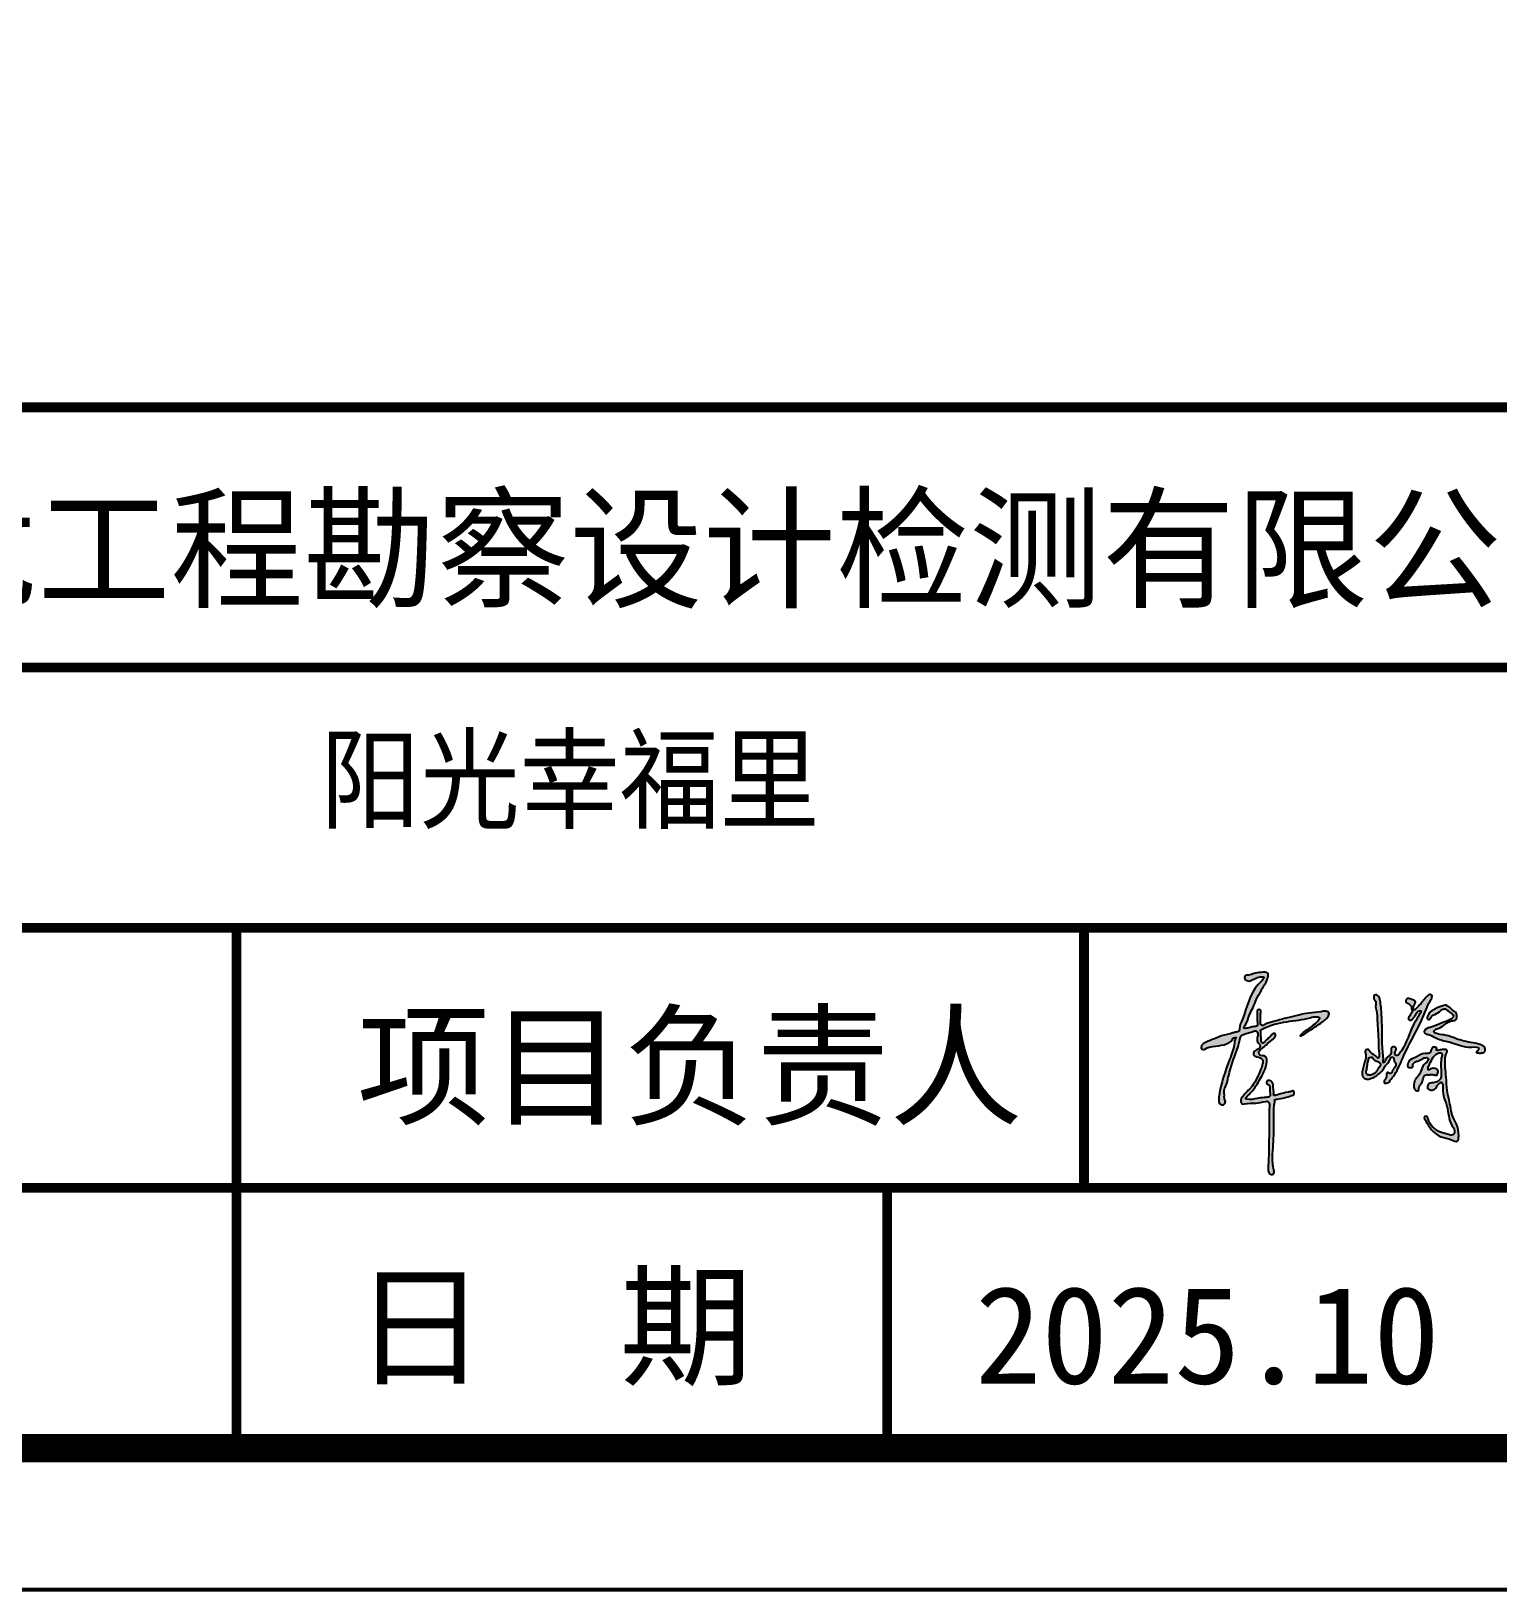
# Model space of a CAD drawing. Header units: millimetres. Extents: x -255 to 9196, y 129 to 426.
# Drawn here: x 7371.3 to 7423.1, y 129.3 to 184.4 of the extents above; entities that cross this region are included whole.
import ezdxf
from ezdxf.enums import TextEntityAlignment as Align

# ---------------------------------------------------------------- set-up
doc = ezdxf.new("R2010")
doc.units = ezdxf.units.MM
doc.layers.add('不打印', color=7, linetype='Continuous', plot=False)
doc.layers.add('地质-图框', color=7, linetype='Continuous')
doc.styles.add('LZ_PMT_LINE', font='SIMSUN_0.TTF', dxfattribs={"height": 2})
doc.styles.get("Standard").update_dxf_attribs({"font": 'simfang_0.ttf', "height": 2.5})

msp = doc.modelspace()

# ---------------------------------------------------------------- hatches: boundary and pattern name
at = {"linetype": 'Continuous'}
h = msp.add_hatch(color=0, dxfattribs=at)
edge = h.paths.add_edge_path()
edge.add_spline(control_points=[(7414.823, 150.995), (7414.823, 150.995), (7414.6, 150.973), (7414.469, 150.896), (7414.311, 150.821), (7414.193, 150.879), (7414.158, 150.962), (7414.196, 151.058), (7414.343, 151.044), (7414.514, 151.121), (7414.723, 151.147), (7415.03, 151.178), (7414.996, 150.956), (7414.941, 150.81), (7414.839, 150.66), (7414.751, 150.496), (7414.639, 150.326), (7414.543, 150.106), (7414.451, 149.845), (7414.314, 149.639), (7414.272, 149.426), (7414.214, 149.316), (7414.113, 149.165), (7414.279, 149.174), (7414.381, 149.218), (7414.506, 149.231), (7414.66, 149.25), (7414.587, 149.495), (7414.635, 149.639), (7414.591, 149.84), (7414.773, 149.837), (7414.713, 149.638), (7414.741, 149.489), (7414.719, 149.343), (7414.783, 149.247), (7414.984, 149.373), (7415.26, 149.42), (7415.666, 149.549), (7416.07, 149.629), (7416.458, 149.734), (7416.788, 149.731), (7417.015, 149.799), (7417.186, 149.725), (7417.086, 149.516), (7416.853, 149.353), (7416.558, 149.143), (7416.299, 148.979), (7416.184, 148.921), (7416.108, 148.894), (7416.213, 149.002), (7416.296, 149.07), (7416.495, 149.204), (7416.663, 149.34), (7416.785, 149.442), (7416.832, 149.554), (7416.667, 149.603), (7416.022, 149.383), (7415.389, 149.47), (7414.719, 149.105), (7414.747, 149.066), (7414.725, 148.954), (7414.767, 148.832), (7414.746, 148.679), (7414.835, 148.634), (7414.905, 148.75), (7415.02, 148.826), (7415.11, 148.924), (7415.183, 149), (7415.269, 148.983), (7415.253, 148.82), (7415.067, 148.729), (7414.907, 148.543), (7414.764, 148.446), (7414.667, 148.363), (7414.674, 148.292), (7414.703, 148.173), (7414.934, 148.24), (7414.976, 147.919), (7414.837, 147.584), (7414.616, 147.187), (7414.385, 146.875), (7414.241, 146.767), (7414.197, 146.68), (7414.378, 146.63), (7414.564, 146.704), (7414.829, 146.718), (7414.97, 146.737), (7415.088, 146.762), (7415.062, 146.913), (7415.059, 147.024), (7415.065, 147.176), (7414.931, 147.192), (7414.957, 147.375), (7415.202, 147.281), (7415.155, 147.061), (7415.216, 146.927), (7415.179, 146.774), (7415.468, 146.867), (7415.629, 146.901), (7415.815, 146.937), (7415.888, 146.98), (7415.914, 146.94), (7415.923, 146.899), (7415.922, 146.857), (7415.905, 146.814), (7415.863, 146.812), (7415.677, 146.738), (7415.487, 146.686), (7415.283, 146.672), (7415.261, 146.653), (7415.222, 146.652), (7415.239, 146.615), (7415.182, 146.284), (7415.227, 145.639), (7415.158, 144.866), (7415.149, 144.348), (7415.226, 144.122), (7415.182, 143.99), (7414.992, 144.039), (7415.029, 144.871), (7415.039, 145.575), (7415.035, 146.307), (7415.06, 146.486), (7415.021, 146.536), (7414.997, 146.604), (7414.807, 146.571), (7414.553, 146.501), (7414.286, 146.543), (7414.072, 146.485), (7414.046, 146.554), (7414.027, 146.61), (7414.059, 146.705), (7414.175, 146.874), (7414.444, 147.094), (7414.615, 147.428), (7414.743, 147.711), (7414.805, 147.889), (7414.822, 148.098), (7414.643, 148.16), (7414.472, 148.196), (7414.487, 148.365), (7414.61, 148.417), (7414.713, 148.483), (7414.728, 148.604), (7414.613, 148.666), (7414.604, 148.844), (7414.66, 148.995), (7414.566, 149.101), (7414.389, 149.014), (7414.225, 148.999), (7414.025, 148.909), (7413.978, 148.623), (7413.831, 148.218), (7413.628, 147.674), (7413.559, 147.228), (7413.423, 146.964), (7413.463, 146.815), (7413.437, 146.697), (7413.509, 146.603), (7413.474, 146.518), (7413.427, 146.466), (7413.359, 146.476), (7413.274, 146.492), (7413.246, 146.638), (7413.313, 147.159), (7413.537, 147.839), (7413.812, 148.51), (7413.81, 148.761), (7413.895, 148.861), (7413.77, 148.848), (7413.656, 148.574), (7413.177, 148.572), (7412.844, 148.494), (7412.711, 148.405), (7412.628, 148.461), (7412.641, 148.579), (7412.789, 148.694), (7413.04, 148.771), (7413.364, 148.928), (7413.665, 148.967), (7413.852, 149.047), (7413.98, 149.037), (7413.988, 149.263), (7414.228, 149.768), (7414.352, 150.455), (7414.748, 150.815), (7414.8, 150.892), (7414.834, 150.931), (7414.845, 150.959), (7414.86, 150.99), (7414.823, 150.995), (7414.823, 150.995)], knot_values=[0, 0, 0, 0, 0.197659, 0.38152, 0.566109, 0.652135, 0.748753, 0.807036, 0.92578, 1.122031, 1.368988, 1.626652, 1.76802, 1.918621, 2.118344, 2.300641, 2.476901, 2.727997, 3.020459, 3.30281, 3.467088, 3.639635, 3.748419, 3.829445, 4.003086, 4.123696, 4.214806, 4.40081, 4.667341, 4.776567, 4.878347, 5.011798, 5.239779, 5.391232, 5.421408, 5.561877, 5.912571, 6.38166, 6.788598, 7.158235, 7.581854, 7.75821, 7.879208, 8.024703, 8.302733, 8.776744, 9.113748, 9.171835, 9.21185, 9.282009, 9.431192, 9.655122, 9.945004, 10.084012, 10.156313, 10.23478, 10.492922, 12.265977, 12.308224, 12.341497, 12.381398, 12.643767, 12.73859, 12.784271, 12.894334, 13.057034, 13.22312, 13.293963, 13.355493, 13.427134, 13.691979, 13.931156, 14.154695, 14.230531, 14.280349, 14.357953, 14.559753, 14.73671, 15.127693, 15.701362, 16.09181, 16.245167, 16.284172, 16.325965, 16.693564, 16.937976, 17.092889, 17.140175, 17.268068, 17.432612, 17.543247, 17.640717, 17.742204, 17.919021, 18.124187, 18.330875, 18.38331, 18.514374, 18.915136, 19.05586, 19.094889, 19.129342, 19.171939, 19.2281, 19.253164, 19.30045, 19.335915, 19.866366, 19.900833, 19.91431, 19.956102, 19.971506, 20.016335, 20.975658, 21.868584, 22.374573, 22.482502, 22.597173, 22.697846, 22.941553, 24.708467, 25.088101, 25.161193, 25.220954, 25.277606, 25.350797, 25.711986, 26.113546, 26.20435, 26.256258, 26.30822, 26.383415, 26.54161, 26.923438, 27.405824, 27.649529, 27.849929, 27.988286, 28.210288, 28.334066, 28.448614, 28.601664, 28.712075, 28.802319, 28.905249, 29.053216, 29.28859, 29.3441, 29.421244, 29.800842, 29.895833, 30.034219, 30.598059, 31.241971, 31.744499, 31.964954, 32.082734, 32.192402, 32.311997, 32.392136, 32.448377, 32.505145, 32.585331, 32.68582, 32.890345, 34.212601, 34.822842, 34.959792, 35.019354, 35.099489, 35.175216, 35.910229, 36.17828, 36.27437, 36.332015, 36.438545, 36.566652, 36.87459, 37.22398, 37.642874, 37.759289, 37.851306, 37.959659, 38.310672, 39.66111, 39.8191, 39.895663, 39.943134, 39.968266, 39.993907, 40.020381, 40.020381, 40.020381, 40.020381], degree=3, periodic=0)
h = msp.add_hatch(color=0, dxfattribs=at)
edge = h.paths.add_edge_path()
edge.add_spline(control_points=[(7418.751, 150.193), (7418.751, 150.193), (7418.702, 150.372), (7418.868, 150.359), (7418.955, 150.231), (7418.987, 149.928), (7419.036, 149.383), (7419.02, 148.815), (7419.047, 148.289), (7419.08, 148.128), (7419.062, 147.943), (7419.131, 147.991), (7419.153, 148.096), (7419.247, 148.18), (7419.328, 148.254), (7419.355, 148.334), (7419.34, 148.414), (7419.358, 148.526), (7419.461, 148.518), (7419.535, 148.471), (7419.517, 148.38), (7419.465, 148.311), (7419.488, 148.218), (7419.571, 148.197), (7419.641, 148.277), (7419.879, 148.604), (7420.043, 149.209), (7420.285, 149.544), (7420.424, 149.815), (7420.242, 149.774), (7420.222, 149.635), (7420.13, 149.532), (7420.061, 149.442), (7419.912, 149.478), (7420.012, 149.615), (7420.048, 149.701), (7420.083, 149.76), (7420.092, 149.809), (7420.054, 149.852), (7420.069, 149.922), (7420.026, 149.991), (7419.965, 150.055), (7419.84, 150.088), (7419.875, 150.182), (7419.908, 150.227), (7419.942, 150.221), (7419.987, 150.225), (7420.048, 150.206), (7420.12, 150.177), (7420.217, 150.146), (7420.19, 150.045), (7420.135, 149.98), (7420.129, 149.901), (7420.126, 149.777), (7420.276, 149.922), (7420.41, 150.057), (7420.557, 150.262), (7420.702, 150.382), (7420.792, 150.354), (7420.794, 150.239), (7420.678, 150.093), (7420.406, 149.327), (7419.896, 148.517), (7419.565, 147.667), (7419.389, 147.432), (7419.312, 147.349), (7419.282, 147.25), (7419.193, 147.248), (7419.088, 147.215), (7419.097, 147.338), (7419.173, 147.406), (7419.182, 147.504), (7419.19, 147.639), (7419.257, 147.598), (7419.29, 147.576), (7419.36, 147.573), (7419.389, 147.706), (7419.483, 147.779), (7419.534, 147.925), (7419.432, 148.006), (7419.454, 148.124), (7419.327, 148.181), (7419.292, 147.984), (7419.149, 147.882), (7419.049, 147.69), (7418.908, 147.554), (7418.746, 147.446), (7418.592, 147.373), (7418.442, 147.374), (7418.315, 147.465), (7418.326, 147.718), (7418.406, 147.96), (7418.473, 148.209), (7418.407, 148.364), (7418.493, 148.44), (7418.57, 148.404), (7418.621, 148.305), (7418.748, 148.238), (7418.822, 148.166), (7418.886, 148.102), (7418.939, 148.191), (7418.895, 148.368), (7418.906, 148.812), (7418.858, 149.308), (7418.846, 149.746), (7418.775, 149.977), (7418.837, 150.107), (7418.751, 150.193), (7418.751, 150.193)], knot_values=[0, 0, 0, 0, 0.151641, 0.238659, 0.376664, 0.590515, 1.141021, 2.014882, 2.347755, 2.615323, 2.676021, 2.710593, 2.804102, 3.007035, 3.061602, 3.13322, 3.245143, 3.315186, 3.427304, 3.477072, 3.564265, 3.655727, 3.739894, 3.799056, 3.87173, 4.029935, 5.057343, 5.495043, 5.597064, 5.685824, 5.870477, 5.988218, 6.103187, 6.183129, 6.327156, 6.441553, 6.499549, 6.531273, 6.581438, 6.655339, 6.72585, 6.812621, 6.931223, 7.021295, 7.055988, 7.084035, 7.115588, 7.194681, 7.265663, 7.364865, 7.435714, 7.528285, 7.616981, 7.694766, 7.78323, 8.036039, 8.413504, 8.498284, 8.569266, 8.640116, 8.796808, 9.11983, 11.055099, 11.664171, 11.835983, 11.928577, 12.010113, 12.106825, 12.184086, 12.258206, 12.373062, 12.483201, 12.58762, 12.624928, 12.680159, 12.714126, 12.812598, 13.001774, 13.096833, 13.217036, 13.332331, 13.402875, 13.528845, 13.768977, 13.951307, 14.158673, 14.352187, 14.53796, 14.658549, 14.786357, 14.957076, 15.350749, 15.580771, 15.713776, 15.795278, 15.84804, 15.944469, 16.12046, 16.24941, 16.284195, 16.350242, 16.460828, 16.859637, 17.639134, 17.969349, 18.182657, 18.322554, 18.394148, 18.394148, 18.394148, 18.394148], degree=3, periodic=0)
edge = h.paths.add_edge_path()
edge.add_spline(control_points=[(7418.532, 148.081), (7418.532, 148.081), (7418.586, 148.155), (7418.676, 148.148), (7418.737, 148.059), (7418.837, 147.987), (7418.961, 147.967), (7418.987, 147.876), (7418.929, 147.808), (7418.869, 147.697), (7418.753, 147.562), (7418.598, 147.52), (7418.422, 147.562), (7418.48, 147.732), (7418.491, 147.878), (7418.509, 147.971), (7418.532, 148.081), (7418.532, 148.081)], knot_values=[0, 0, 0, 0, 0.075273, 0.154812, 0.252221, 0.377888, 0.530519, 0.569008, 0.63793, 0.773479, 0.964927, 1.137476, 1.253643, 1.402924, 1.561683, 1.692143, 1.765906, 1.765906, 1.765906, 1.765906], degree=3, periodic=0)
h = msp.add_hatch(color=0, dxfattribs=at)
edge = h.paths.add_edge_path()
edge.add_spline(control_points=[(7420.674, 149.48), (7420.674, 149.48), (7420.6, 149.512), (7420.626, 149.586), (7420.658, 149.648), (7420.695, 149.742), (7420.803, 149.791), (7420.902, 149.872), (7421.036, 149.928), (7421.159, 149.962), (7421.292, 150.011), (7421.342, 149.933), (7421.426, 149.91), (7421.51, 149.805), (7421.655, 149.739), (7421.676, 149.593), (7421.649, 149.445), (7421.328, 149.451), (7421.165, 149.184), (7420.916, 149.149), (7420.786, 148.987), (7421.359, 148.943), (7421.698, 148.757), (7422.193, 148.666), (7422.521, 148.606), (7422.652, 148.506), (7422.681, 148.396), (7422.63, 148.307), (7422.513, 148.298), (7422.438, 148.296), (7422.335, 148.321), (7422.38, 148.382), (7422.428, 148.399), (7422.465, 148.533), (7421.922, 148.466), (7421.604, 148.666), (7421.103, 148.744), (7420.836, 148.874), (7420.672, 148.96), (7420.53, 148.971), (7420.508, 149.062), (7420.574, 149.184), (7420.841, 149.217), (7421.119, 149.369), (7421.366, 149.44), (7421.578, 149.568), (7421.491, 149.718), (7421.375, 149.759), (7421.281, 149.865), (7421.145, 149.857), (7421.035, 149.715), (7420.854, 149.663), (7420.727, 149.565), (7420.715, 149.475), (7420.674, 149.48), (7420.674, 149.48)], knot_values=[0, 0, 0, 0, 0.068569, 0.120283, 0.209334, 0.288456, 0.410161, 0.543077, 0.67672, 0.831793, 0.968421, 0.997207, 1.096469, 1.208819, 1.397135, 1.525038, 1.6288, 1.79443, 2.318001, 2.461788, 2.508986, 2.880792, 3.402072, 4.029968, 4.268004, 4.406366, 4.496694, 4.587713, 4.670899, 4.818574, 4.863121, 4.909296, 4.982462, 5.020931, 5.274915, 5.995984, 6.445824, 6.716471, 6.880111, 7.020502, 7.069661, 7.134015, 7.408033, 7.793483, 8.071446, 8.264313, 8.338473, 8.530902, 8.628222, 8.742587, 8.884205, 9.139889, 9.29114, 9.346422, 9.364859, 9.364859, 9.364859, 9.364859], degree=3, periodic=0)
h = msp.add_hatch(color=0, dxfattribs=at)
edge = h.paths.add_edge_path()
edge.add_spline(control_points=[(7420.127, 147.913), (7420.127, 147.913), (7420.101, 147.856), (7420.12, 147.802), (7420.033, 147.775), (7419.914, 147.787), (7419.935, 147.912), (7419.977, 148.061), (7420.25, 148.145), (7420.456, 148.32), (7420.706, 148.273), (7420.758, 148.383), (7420.772, 148.447), (7420.808, 148.518), (7420.871, 148.504), (7420.918, 148.5), (7420.98, 148.472), (7420.894, 148.374), (7421.111, 148.413), (7421.191, 148.425), (7421.297, 148.433), (7421.34, 148.35), (7421.279, 148.259), (7421.218, 147.954), (7421.302, 147.519), (7421.3, 146.943), (7421.441, 146.498), (7421.476, 146.079), (7421.699, 145.763), (7421.743, 145.485), (7421.719, 145.113), (7421.404, 145.282), (7421.119, 145.301), (7420.761, 145.554), (7420.651, 145.78), (7420.463, 146.055), (7420.629, 146.077), (7420.682, 145.778), (7420.961, 145.514), (7421.302, 145.442), (7421.517, 145.377), (7421.636, 145.542), (7421.362, 145.874), (7421.38, 146.317), (7421.172, 146.794), (7421.175, 147.041), (7421.157, 147.312), (7420.985, 147.188), (7420.943, 147.058), (7420.795, 146.969), (7420.583, 147.019), (7420.673, 147.261), (7420.875, 147.232), (7421.007, 147.312), (7421.097, 147.383), (7421.12, 147.527), (7421.106, 147.736), (7421.098, 147.983), (7421.125, 148.153), (7421.17, 148.293), (7421.021, 148.321), (7420.923, 148.247), (7420.798, 148.133), (7420.734, 147.948), (7420.657, 147.831), (7420.638, 147.67), (7420.805, 147.792), (7420.99, 147.757), (7421.008, 147.611), (7420.964, 147.486), (7420.826, 147.553), (7420.701, 147.523), (7420.546, 147.551), (7420.465, 147.415), (7420.467, 147.248), (7420.319, 147.144), (7420.324, 146.912), (7420.134, 147.019), (7420.149, 147.187), (7420.175, 147.368), (7420.416, 147.572), (7420.403, 147.862), (7420.71, 148.055), (7420.604, 148.157), (7420.449, 148.106), (7420.33, 148.016), (7420.199, 148.012), (7420.127, 147.913), (7420.127, 147.913)], knot_values=[0, 0, 0, 0, 0.055468, 0.108636, 0.15794, 0.287628, 0.37734, 0.476649, 0.75171, 1.123031, 1.300816, 1.366581, 1.456854, 1.512333, 1.573547, 1.619172, 1.668973, 1.725776, 1.864766, 2.013087, 2.08294, 2.139601, 2.250537, 2.381097, 3.075455, 3.543653, 4.104514, 4.464494, 4.787032, 5.203317, 5.40603, 5.616843, 5.99304, 6.370507, 6.777418, 6.94852, 7.030929, 7.122552, 7.732463, 8.067039, 8.223055, 8.316505, 8.586054, 9.28966, 9.67584, 10.05418, 10.155537, 10.294914, 10.465459, 10.604836, 10.778578, 10.941849, 11.144698, 11.309695, 11.402433, 11.470004, 11.732206, 12.043571, 12.185022, 12.283689, 12.403076, 12.505804, 12.656503, 12.905748, 13.048865, 13.138997, 13.234967, 13.485832, 13.543772, 13.672045, 13.771801, 13.919401, 14.076061, 14.176105, 14.345032, 14.547447, 14.695176, 14.823507, 14.981121, 15.175895, 15.356401, 15.862654, 16.044634, 16.091003, 16.247663, 16.464121, 16.52785, 16.655078, 16.655078, 16.655078, 16.655078], degree=3, periodic=0)

# ---------------------------------------------------------------- linework, layer by layer
at = {"const_width": 0.345}
for points in [[(7286.631, 171.112), (7470.49, 171.112), (7470.49, 134.34), (7286.631, 134.34), (7286.631, 171.112)], [(7286.631, 171.112), (7470.49, 171.112), (7470.49, 134.34), (7286.631, 134.34), (7286.631, 171.112)], [(7286.631, 161.919), (7470.49, 161.919)], [(7286.631, 152.726), (7470.49, 152.726)], [(7378.56, 152.726), (7378.56, 134.34)], [(7408.497, 152.726), (7408.497, 143.533)], [(7286.631, 143.533), (7470.49, 143.533)], [(7309.613, 143.533), (7470.49, 143.533)], [(7401.543, 143.533), (7401.543, 134.34)]]:
    msp.add_lwpolyline(points, dxfattribs=at)
at = {"color": 0}
for points, start_tangent, end_tangent in [([(7414.823, 150.995), (7414.628, 150.964), (7414.458, 150.893), (7414.28, 150.845), (7414.204, 150.885), (7414.17, 150.975), (7414.192, 151.029), (7414.308, 151.055), (7414.498, 151.105), (7414.741, 151.148), (7414.996, 151.108), (7414.993, 150.967), (7414.941, 150.826), (7414.839, 150.654), (7414.748, 150.496), (7414.657, 150.345), (7414.551, 150.117), (7414.439, 149.847), (7414.313, 149.595), (7414.267, 149.437), (7414.19, 149.283), (7414.151, 149.181), (7414.232, 149.174), (7414.401, 149.216), (7414.52, 149.233), (7414.608, 149.258), (7414.615, 149.444), (7414.615, 149.71), (7414.625, 149.819), (7414.727, 149.819), (7414.734, 149.686), (7414.73, 149.458), (7414.745, 149.307), (7414.762, 149.283), (7414.899, 149.314), (7415.232, 149.423), (7415.685, 149.546), (7416.082, 149.637), (7416.443, 149.714), (7416.864, 149.759), (7417.04, 149.777), (7417.145, 149.717), (7417.106, 149.577), (7416.903, 149.388), (7416.513, 149.118), (7416.226, 148.942), (7416.173, 148.918), (7416.134, 148.907), (7416.176, 148.963), (7416.289, 149.062), (7416.471, 149.191), (7416.699, 149.37), (7416.794, 149.472), (7416.812, 149.542), (7416.741, 149.577), (7416.485, 149.546), (7414.762, 149.128), (7414.73, 149.1), (7414.741, 149.069), (7414.741, 149.029), (7414.754, 148.767), (7414.769, 148.673), (7414.81, 148.653), (7414.895, 148.722), (7415.016, 148.831), (7415.134, 148.949), (7415.192, 148.99), (7415.251, 148.974), (7415.256, 148.903), (7415.073, 148.712), (7414.898, 148.549), (7414.723, 148.41), (7414.674, 148.351), (7414.674, 148.302), (7414.701, 148.229), (7414.898, 148.183), (7414.954, 148.015), (7414.853, 147.638), (7414.571, 147.138), (7414.325, 146.835), (7414.22, 146.723), (7414.209, 146.686), (7414.246, 146.667), (7414.612, 146.697), (7414.855, 146.723), (7415.009, 146.745), (7415.054, 146.76), (7415.069, 146.887), (7415.061, 147.052), (7415.039, 147.16), (7414.956, 147.212), (7414.968, 147.313), (7415.14, 147.272), (7415.177, 147.07), (7415.199, 146.865), (7415.196, 146.813), (7415.326, 146.82), (7415.715, 146.917), (7415.85, 146.958), (7415.887, 146.97), (7415.91, 146.943), (7415.921, 146.902), (7415.917, 146.846), (7415.906, 146.824), (7415.861, 146.809), (7415.827, 146.798), (7415.312, 146.674), (7415.278, 146.667), (7415.267, 146.66), (7415.229, 146.641), (7415.233, 146.626), (7415.233, 146.581), (7415.202, 145.622), (7415.16, 144.73), (7415.193, 144.225), (7415.213, 144.119), (7415.163, 144.016), (7415.064, 144.032), (7415.002, 144.268), (7415.036, 146.035), (7415.05, 146.414), (7415.05, 146.487), (7415.023, 146.54), (7414.992, 146.588), (7414.919, 146.591), (7414.564, 146.528), (7414.163, 146.507), (7414.072, 146.507), (7414.047, 146.553), (7414.034, 146.603), (7414.052, 146.676), (7414.136, 146.81), (7414.399, 147.087), (7414.647, 147.501), (7414.745, 147.724), (7414.803, 147.916), (7414.798, 148.054), (7414.606, 148.166), (7414.495, 148.219), (7414.5, 148.334), (7414.621, 148.427), (7414.704, 148.5), (7414.711, 148.59), (7414.642, 148.666), (7414.614, 148.811), (7414.61, 149.047), (7414.569, 149.084), (7414.494, 149.067), (7414.131, 148.955), (7414.049, 148.907), (7414.001, 148.777), (7413.837, 148.238), (7413.636, 147.626), (7413.506, 147.14), (7413.443, 146.929), (7413.454, 146.812), (7413.454, 146.702), (7413.492, 146.589), (7413.465, 146.513), (7413.424, 146.475), (7413.367, 146.475), (7413.291, 146.502), (7413.257, 146.596), (7413.269, 146.801), (7413.637, 148.071), (7413.808, 148.657), (7413.84, 148.79), (7413.866, 148.843), (7413.786, 148.838), (7413.738, 148.779), (7413.045, 148.534), (7412.789, 148.454), (7412.699, 148.422), (7412.651, 148.454), (7412.651, 148.561), (7412.742, 148.651), (7413.024, 148.774), (7413.349, 148.902), (7413.754, 149.008), (7413.866, 149.04), (7413.957, 149.056), (7413.987, 149.16), (7414.091, 149.495), (7414.653, 150.723), (7414.761, 150.838), (7414.807, 150.899), (7414.835, 150.938), (7414.846, 150.961), (7414.848, 150.986), (7414.823, 150.995)], (-0.000998, 0.00006), (-0.000999, 0.00006)), ([(7418.751, 150.193), (7418.751, 150.345), (7418.837, 150.352), (7418.931, 150.251), (7418.975, 150.041), (7419.018, 149.493), (7419.033, 148.619), (7419.054, 148.287), (7419.069, 148.02), (7419.077, 147.959), (7419.107, 147.977), (7419.151, 148.059), (7419.283, 148.213), (7419.321, 148.253), (7419.346, 148.32), (7419.346, 148.432), (7419.365, 148.499), (7419.477, 148.504), (7419.517, 148.474), (7419.512, 148.387), (7419.477, 148.303), (7419.505, 148.223), (7419.562, 148.208), (7419.619, 148.253), (7419.713, 148.381), (7420.141, 149.314), (7420.361, 149.693), (7420.389, 149.791), (7420.301, 149.777), (7420.199, 149.623), (7420.129, 149.528), (7420.038, 149.458), (7419.961, 149.479), (7420.007, 149.616), (7420.059, 149.718), (7420.084, 149.77), (7420.087, 149.802), (7420.066, 149.847), (7420.059, 149.921), (7420.028, 149.984), (7419.964, 150.043), (7419.866, 150.11), (7419.887, 150.198), (7419.912, 150.222), (7419.94, 150.222), (7419.971, 150.222), (7420.049, 150.205), (7420.115, 150.18), (7420.199, 150.128), (7420.189, 150.057), (7420.143, 149.977), (7420.129, 149.889), (7420.14, 149.812), (7420.213, 149.861), (7420.389, 150.043), (7420.638, 150.327), (7420.711, 150.369), (7420.778, 150.345), (7420.788, 150.275), (7420.718, 150.135), (7420.585, 149.84), (7419.743, 148.098), (7419.474, 147.551), (7419.37, 147.414), (7419.315, 147.34), (7419.275, 147.269), (7419.182, 147.241), (7419.105, 147.238), (7419.102, 147.312), (7419.161, 147.411), (7419.182, 147.519), (7419.216, 147.618), (7419.25, 147.602), (7419.299, 147.578), (7419.333, 147.578), (7419.386, 147.661), (7419.491, 147.818), (7419.513, 147.911), (7419.454, 148.016), (7419.423, 148.127), (7419.358, 148.155), (7419.293, 148.047), (7419.148, 147.855), (7419.046, 147.704), (7418.901, 147.556), (7418.741, 147.448), (7418.568, 147.38), (7418.447, 147.386), (7418.345, 147.463), (7418.327, 147.633), (7418.419, 148.016), (7418.447, 148.244), (7418.438, 148.377), (7418.503, 148.426), (7418.552, 148.408), (7418.614, 148.334), (7418.753, 148.226), (7418.849, 148.139), (7418.877, 148.119), (7418.92, 148.17), (7418.919, 148.28), (7418.897, 148.679), (7418.856, 149.457), (7418.826, 149.786), (7418.799, 149.997), (7418.796, 150.137), (7418.751, 150.193)], (-0.000426, 0.000905), (-0.000426, 0.000905)), ([(7420.674, 149.48), (7420.618, 149.52), (7420.622, 149.572), (7420.659, 149.653), (7420.696, 149.723), (7420.795, 149.793), (7420.906, 149.867), (7421.028, 149.922), (7421.175, 149.97), (7421.311, 149.977), (7421.33, 149.955), (7421.415, 149.903), (7421.5, 149.83), (7421.643, 149.708), (7421.669, 149.583), (7421.64, 149.483), (7421.481, 149.435), (7421.028, 149.174), (7420.895, 149.119), (7420.865, 149.082), (7421.208, 148.938), (7421.706, 148.783), (7422.318, 148.643), (7422.547, 148.577), (7422.65, 148.485), (7422.668, 148.396), (7422.62, 148.319), (7422.539, 148.301), (7422.392, 148.308), (7422.351, 148.326), (7422.373, 148.367), (7422.429, 148.415), (7422.44, 148.452), (7422.193, 148.511), (7421.488, 148.665), (7421.053, 148.78), (7420.806, 148.89), (7420.655, 148.953), (7420.526, 149.008), (7420.515, 149.056), (7420.541, 149.115), (7420.792, 149.225), (7421.149, 149.369), (7421.407, 149.472), (7421.544, 149.609), (7421.511, 149.675), (7421.356, 149.789), (7421.278, 149.848), (7421.164, 149.844), (7421.053, 149.756), (7420.828, 149.634), (7420.725, 149.524), (7420.692, 149.48), (7420.674, 149.48)], (-0.000962, 0.000272), (-0.000963, 0.000272)), ([(7420.127, 147.913), (7420.111, 147.86), (7420.107, 147.807), (7420.062, 147.787), (7419.935, 147.815), (7419.935, 147.905), (7419.968, 147.999), (7420.201, 148.146), (7420.544, 148.288), (7420.719, 148.317), (7420.752, 148.374), (7420.78, 148.46), (7420.813, 148.505), (7420.874, 148.505), (7420.919, 148.496), (7420.96, 148.468), (7420.939, 148.415), (7421.078, 148.407), (7421.225, 148.427), (7421.294, 148.419), (7421.323, 148.37), (7421.29, 148.264), (7421.258, 148.138), (7421.289, 147.444), (7421.322, 146.977), (7421.437, 146.428), (7421.51, 146.076), (7421.658, 145.789), (7421.732, 145.379), (7421.683, 145.182), (7421.478, 145.232), (7421.117, 145.338), (7420.805, 145.551), (7420.576, 145.887), (7420.526, 146.051), (7420.608, 146.059), (7420.649, 145.977), (7421.051, 145.518), (7421.371, 145.42), (7421.527, 145.412), (7421.584, 145.486), (7421.494, 145.74), (7421.314, 146.42), (7421.199, 146.788), (7421.166, 147.165), (7421.141, 147.264), (7421.018, 147.198), (7420.92, 147.059), (7420.797, 146.993), (7420.633, 147.051), (7420.682, 147.206), (7420.879, 147.255), (7421.027, 147.329), (7421.092, 147.395), (7421.109, 147.46), (7421.109, 147.723), (7421.109, 148.034), (7421.133, 148.173), (7421.141, 148.272), (7421.027, 148.304), (7420.936, 148.255), (7420.83, 148.149), (7420.715, 147.927), (7420.658, 147.796), (7420.658, 147.706), (7420.748, 147.739), (7420.994, 147.69), (7421.002, 147.632), (7420.945, 147.518), (7420.846, 147.534), (7420.699, 147.534), (7420.543, 147.518), (7420.485, 147.436), (7420.444, 147.272), (7420.338, 147.1), (7420.289, 146.961), (7420.174, 147.018), (7420.149, 147.174), (7420.198, 147.362), (7420.313, 147.501), (7420.559, 147.944), (7420.666, 148.091), (7420.633, 148.124), (7420.477, 148.108), (7420.28, 148.018), (7420.219, 148.002), (7420.127, 147.913)], (-0.000719, -0.000695), (-0.000719, -0.000695)), ([(7418.532, 148.081), (7418.585, 148.135), (7418.664, 148.139), (7418.734, 148.072), (7418.837, 147.999), (7418.97, 147.925), (7418.979, 147.887), (7418.947, 147.827), (7418.873, 147.713), (7418.739, 147.576), (7418.572, 147.534), (7418.463, 147.574), (7418.471, 147.723), (7418.494, 147.881), (7418.517, 148.009), (7418.532, 148.081)], (-0.000305, 0.000952), (-0.000305, 0.000952))]:
    msp.add_spline(points, degree=3, dxfattribs=dict(at, start_tangent=start_tangent, end_tangent=end_tangent))
at = {"layer": '不打印', "linetype": 'Continuous', "const_width": 0.15}
msp.add_lwpolyline([(7055.49, 129.34), (7475.49, 129.34), (7475.49, 426.34), (7055.49, 426.34), (7055.49, 129.34)], dxfattribs=at)
at = {"layer": '地质-图框', "linetype": 'Continuous', "const_width": 1}
msp.add_lwpolyline([(7060.49, 134.34), (7470.49, 134.34), (7470.49, 421.34), (7060.49, 421.34), (7060.49, 134.34), (7470.49, 134.34)], dxfattribs=at)

# ---------------------------------------------------------------- texts
at = {"style": 'LZ_PMT_LINE'}
msp.add_text('广西昇龙工程勘察设计检测有限公司', height=3.44736, dxfattribs=at).set_placement((7390.328, 164.392), align=Align.CENTER)
at = {"width": 0.9}
msp.add_text('阳光幸福里', height=2.8728, dxfattribs=at).set_placement((7390.332, 156.529), align=Align.CENTER)
for s, p in [('项目负责人', (7382.814, 146.112)), ('日  期', (7382.697, 136.919)), ('2025.10', (7404.646, 136.619))]:
    msp.add_text(s, height=3.4474).set_placement(p)

doc.saveas('drawing.dxf')
